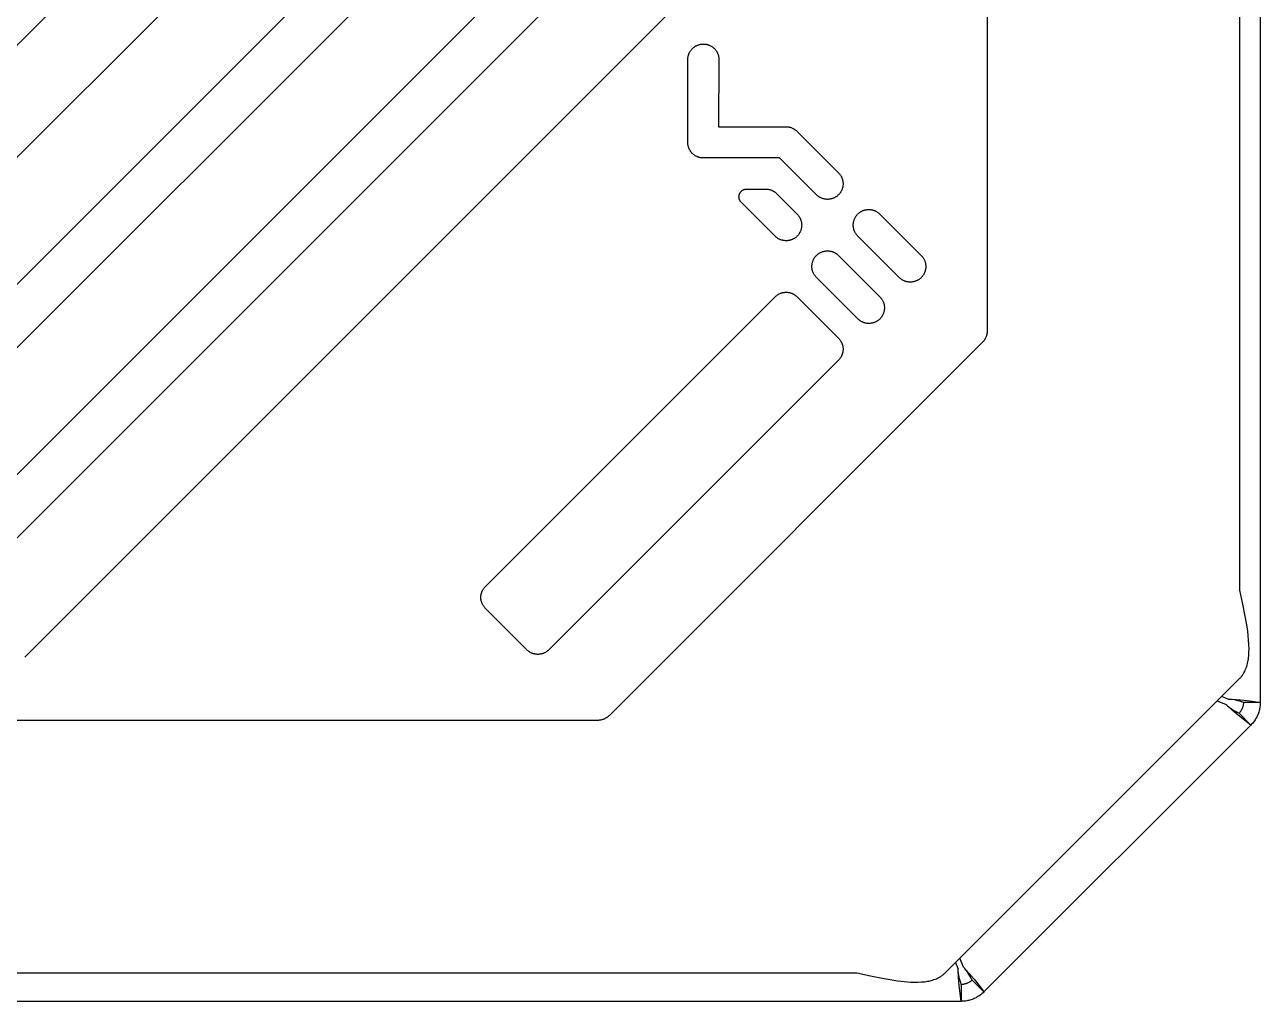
# Model space of a CAD drawing. Header units: millimetres. Extents: x -582 to 3448, y -204 to 2611.
# Drawn here: x 1281.9 to 1428.6, y 310.7 to 426.7 of the extents above; entities that cross this region are included whole.
import ezdxf

# ---------------------------------------------------------------- set-up
doc = ezdxf.new("R2010")
doc.units = ezdxf.units.MM
doc.header["$MEASUREMENT"] = 0
doc.layers.add('Utwórz2D linie widoczne', color=7, linetype='Continuous', true_color=0x000000)

msp = doc.modelspace()

# ---------------------------------------------------------------- linework, layer by layer
at = {"layer": 'Utwórz2D linie widoczne'}
for p, q in [((1428.64, 705.07), (1428.64, 346.22)), ((1426.2, 359.54), (1426.2, 692.61)), ((1204.15, 347.49), (1392.78, 536.13)), ((1396.2, 534.72), (1396.2, 390.37)), ((1224.13, 354.15), (1386.12, 516.14)), ((1388.67, 503.62), (1236.66, 351.61)), ((1246.74, 354.15), (1386.12, 493.53)), ((1388.67, 481.01), (1259.27, 351.61)), ((1269.35, 354.15), (1386.12, 470.93)), ((1388.67, 458.4), (1281.87, 351.61)), ((1361.49, 424.14), (1361.54, 424.18)), ((1361.54, 424.18), (1361.6, 424.21)), ((1361.6, 424.21), (1361.65, 424.24)), ((1361.65, 424.24), (1361.71, 424.26)), ((1361.71, 424.26), (1361.77, 424.29)), ((1361.77, 424.29), (1361.83, 424.31)), ((1361.83, 424.31), (1361.89, 424.34)), ((1361.89, 424.34), (1361.95, 424.36)), ((1361.95, 424.36), (1362.01, 424.37)), ((1362.01, 424.37), (1362.08, 424.39)), ((1362.08, 424.39), (1362.14, 424.4)), ((1362.14, 424.4), (1362.2, 424.41)), ((1362.2, 424.41), (1362.26, 424.42)), ((1362.26, 424.42), (1362.33, 424.43)), ((1362.33, 424.43), (1362.39, 424.43)), ((1362.39, 424.43), (1362.46, 424.43)), ((1362.46, 424.43), (1362.52, 424.43)), ((1362.52, 424.43), (1362.58, 424.43)), ((1362.58, 424.43), (1362.65, 424.43)), ((1362.65, 424.43), (1362.71, 424.42)), ((1362.71, 424.42), (1362.78, 424.41)), ((1362.78, 424.41), (1362.84, 424.4)), ((1362.84, 424.4), (1362.9, 424.39)), ((1362.9, 424.39), (1362.96, 424.37)), ((1362.96, 424.37), (1363.03, 424.35)), ((1363.03, 424.35), (1363.09, 424.33)), ((1363.09, 424.33), (1363.15, 424.31)), ((1363.15, 424.31), (1363.21, 424.29)), ((1363.21, 424.29), (1363.27, 424.26)), ((1363.27, 424.26), (1363.32, 424.23)), ((1363.32, 424.23), (1363.38, 424.2)), ((1363.38, 424.2), (1363.43, 424.17)), ((1363.43, 424.17), (1363.49, 424.14)), ((1360.63, 422.71), (1360.64, 422.77)), ((1360.63, 422.64), (1360.63, 422.71)), ((1360.64, 422.77), (1360.65, 422.83)), ((1360.65, 422.83), (1360.66, 422.9)), ((1360.66, 422.9), (1360.67, 422.96)), ((1360.67, 422.96), (1360.68, 423.02)), ((1360.68, 423.02), (1360.7, 423.09)), ((1360.7, 423.09), (1360.72, 423.15)), ((1360.72, 423.15), (1360.74, 423.21)), ((1360.74, 423.21), (1360.76, 423.27)), ((1360.76, 423.27), (1360.79, 423.33)), ((1360.79, 423.33), (1360.81, 423.38)), ((1360.81, 423.38), (1360.84, 423.44)), ((1360.84, 423.44), (1360.87, 423.5)), ((1360.87, 423.5), (1360.91, 423.55)), ((1360.91, 423.55), (1360.94, 423.61)), ((1360.94, 423.61), (1360.98, 423.66)), ((1360.98, 423.66), (1361.02, 423.71)), ((1361.02, 423.71), (1361.06, 423.76)), ((1361.06, 423.76), (1361.1, 423.81)), ((1361.1, 423.81), (1361.14, 423.86)), ((1361.14, 423.86), (1361.19, 423.9)), ((1361.19, 423.9), (1361.23, 423.95)), ((1361.23, 423.95), (1361.28, 423.99)), ((1361.28, 423.99), (1361.33, 424.03)), ((1361.33, 424.03), (1361.38, 424.07)), ((1361.38, 424.07), (1361.43, 424.11)), ((1361.43, 424.11), (1361.49, 424.14)), ((1363.49, 424.14), (1363.54, 424.1)), ((1363.54, 424.1), (1363.59, 424.06)), ((1363.59, 424.06), (1363.65, 424.02)), ((1363.65, 424.02), (1363.69, 423.98)), ((1363.69, 423.98), (1363.74, 423.94)), ((1363.74, 423.94), (1363.79, 423.9)), ((1363.79, 423.9), (1363.83, 423.85)), ((1363.83, 423.85), (1363.88, 423.8)), ((1363.88, 423.8), (1363.92, 423.75)), ((1363.92, 423.75), (1363.96, 423.7)), ((1363.96, 423.7), (1364, 423.65)), ((1364, 423.65), (1364.03, 423.6)), ((1364.03, 423.6), (1364.07, 423.54)), ((1364.07, 423.54), (1364.1, 423.49)), ((1364.1, 423.49), (1364.13, 423.43)), ((1364.13, 423.43), (1364.16, 423.38)), ((1364.16, 423.38), (1364.18, 423.32)), ((1364.18, 423.32), (1364.21, 423.26)), ((1364.21, 423.26), (1364.23, 423.2)), ((1364.23, 423.2), (1364.25, 423.14)), ((1364.25, 423.14), (1364.27, 423.08)), ((1364.27, 423.08), (1364.29, 423.01)), ((1364.29, 423.01), (1364.3, 422.95)), ((1364.3, 422.95), (1364.31, 422.89)), ((1364.31, 422.89), (1364.32, 422.82)), ((1364.32, 422.82), (1364.33, 422.76)), ((1364.33, 422.76), (1364.33, 422.7)), ((1364.33, 422.7), (1364.34, 422.63)), ((1360.63, 422.58), (1360.63, 422.64)), ((1360.63, 412.87), (1360.63, 422.58)), ((1364.34, 422.57), (1364.29, 414.6)), ((1364.34, 422.63), (1364.34, 422.57)), ((1364.29, 414.6), (1372.31, 414.6)), ((1372.31, 414.6), (1372.37, 414.6)), ((1372.37, 414.6), (1372.44, 414.6)), ((1372.44, 414.6), (1372.5, 414.59)), ((1372.5, 414.59), (1372.56, 414.59)), ((1372.56, 414.59), (1372.63, 414.58)), ((1372.63, 414.58), (1372.69, 414.57)), ((1372.69, 414.57), (1372.75, 414.55)), ((1372.75, 414.55), (1372.81, 414.54)), ((1372.81, 414.54), (1372.87, 414.52)), ((1372.87, 414.52), (1372.93, 414.5)), ((1372.93, 414.5), (1372.99, 414.48)), ((1372.99, 414.48), (1373.05, 414.45)), ((1373.05, 414.45), (1373.11, 414.42)), ((1373.11, 414.42), (1373.16, 414.4)), ((1373.16, 414.4), (1373.22, 414.37)), ((1373.22, 414.37), (1373.28, 414.33)), ((1373.28, 414.33), (1373.33, 414.3)), ((1373.33, 414.3), (1373.38, 414.26)), ((1373.38, 414.26), (1373.43, 414.23)), ((1373.43, 414.23), (1373.48, 414.19)), ((1373.48, 414.19), (1373.53, 414.15)), ((1373.53, 414.15), (1373.58, 414.11)), ((1373.58, 414.11), (1373.62, 414.06)), ((1373.62, 414.06), (1378.54, 409.15)), ((1360.63, 412.81), (1360.63, 412.87)), ((1360.63, 412.74), (1360.63, 412.81)), ((1360.63, 412.68), (1360.63, 412.74)), ((1360.63, 412.62), (1360.63, 412.68)), ((1360.64, 412.55), (1360.63, 412.62)), ((1360.65, 412.49), (1360.64, 412.55)), ((1360.66, 412.43), (1360.65, 412.49)), ((1360.67, 412.37), (1360.66, 412.43)), ((1360.68, 412.3), (1360.67, 412.37)), ((1360.7, 412.24), (1360.68, 412.3)), ((1360.72, 412.18), (1360.7, 412.24)), ((1360.74, 412.12), (1360.72, 412.18)), ((1360.76, 412.06), (1360.74, 412.12)), ((1360.79, 412.01), (1360.76, 412.06)), ((1360.81, 411.95), (1360.79, 412.01)), ((1360.84, 411.89), (1360.81, 411.95)), ((1360.87, 411.84), (1360.84, 411.89)), ((1360.9, 411.78), (1360.87, 411.84)), ((1360.94, 411.73), (1360.9, 411.78)), ((1360.97, 411.68), (1360.94, 411.73)), ((1361.01, 411.63), (1360.97, 411.68)), ((1361.05, 411.58), (1361.01, 411.63)), ((1361.09, 411.53), (1361.05, 411.58)), ((1361.13, 411.48), (1361.09, 411.53)), ((1361.18, 411.44), (1361.13, 411.48)), ((1361.22, 411.39), (1361.18, 411.44)), ((1361.27, 411.35), (1361.22, 411.39)), ((1361.32, 411.31), (1361.27, 411.35)), ((1361.37, 411.27), (1361.32, 411.31)), ((1361.42, 411.23), (1361.37, 411.27)), ((1361.47, 411.2), (1361.42, 411.23)), ((1361.53, 411.16), (1361.47, 411.2)), ((1361.58, 411.13), (1361.53, 411.16)), ((1361.64, 411.1), (1361.58, 411.13)), ((1361.69, 411.07), (1361.64, 411.1)), ((1361.75, 411.05), (1361.69, 411.07)), ((1361.81, 411.02), (1361.75, 411.05)), ((1361.87, 411), (1361.81, 411.02)), ((1361.93, 410.98), (1361.87, 411)), ((1361.99, 410.96), (1361.93, 410.98)), ((1362.05, 410.95), (1361.99, 410.96)), ((1362.11, 410.93), (1362.05, 410.95)), ((1362.17, 410.92), (1362.11, 410.93)), ((1371.54, 410.9), (1362.17, 410.92)), ((1375.92, 406.53), (1371.54, 410.9)), ((1378.54, 409.15), (1378.58, 409.1)), ((1378.58, 409.1), (1378.63, 409.05)), ((1378.63, 409.05), (1378.67, 409)), ((1378.67, 409), (1378.71, 408.95)), ((1378.71, 408.95), (1378.74, 408.9)), ((1378.74, 408.9), (1378.78, 408.85)), ((1378.78, 408.85), (1378.81, 408.79)), ((1378.81, 408.79), (1378.85, 408.74)), ((1378.85, 408.74), (1378.88, 408.68)), ((1378.88, 408.68), (1378.9, 408.63)), ((1378.9, 408.63), (1378.93, 408.57)), ((1378.93, 408.57), (1378.95, 408.51)), ((1378.95, 408.51), (1378.98, 408.45)), ((1378.98, 408.45), (1379, 408.39)), ((1379, 408.39), (1379.01, 408.33)), ((1379.01, 408.33), (1379.03, 408.26)), ((1379.03, 408.26), (1379.04, 408.2)), ((1379.04, 408.2), (1379.06, 408.14)), ((1379.06, 408.14), (1379.07, 408.08)), ((1379.07, 408.08), (1379.07, 408.01)), ((1379.07, 408.01), (1379.08, 407.95)), ((1366.74, 406.52), (1366.75, 406.55)), ((1366.75, 406.55), (1366.76, 406.58)), ((1366.76, 406.58), (1366.77, 406.61)), ((1366.77, 406.61), (1366.78, 406.64)), ((1366.78, 406.64), (1366.8, 406.67)), ((1366.8, 406.67), (1366.81, 406.7)), ((1366.81, 406.7), (1366.82, 406.73)), ((1366.82, 406.73), (1366.84, 406.76)), ((1366.84, 406.76), (1366.86, 406.78)), ((1366.86, 406.78), (1366.88, 406.81)), ((1366.88, 406.81), (1366.89, 406.84)), ((1366.89, 406.84), (1366.91, 406.86)), ((1366.91, 406.86), (1366.93, 406.89)), ((1366.93, 406.89), (1366.96, 406.91)), ((1366.96, 406.91), (1366.98, 406.93)), ((1366.98, 406.93), (1367, 406.96)), ((1367, 406.96), (1367.02, 406.98)), ((1367.02, 406.98), (1367.05, 407)), ((1367.05, 407), (1367.07, 407.02)), ((1367.07, 407.02), (1367.1, 407.04)), ((1367.1, 407.04), (1367.13, 407.06)), ((1367.13, 407.06), (1367.15, 407.07)), ((1367.15, 407.07), (1367.18, 407.09)), ((1367.18, 407.09), (1367.21, 407.11)), ((1367.21, 407.11), (1367.24, 407.12)), ((1367.24, 407.12), (1367.27, 407.13)), ((1367.27, 407.13), (1367.3, 407.15)), ((1367.3, 407.15), (1367.33, 407.16)), ((1367.33, 407.16), (1367.36, 407.17)), ((1367.36, 407.17), (1367.39, 407.18)), ((1367.39, 407.18), (1367.42, 407.18)), ((1367.42, 407.18), (1367.45, 407.19)), ((1367.45, 407.19), (1367.48, 407.2)), ((1367.48, 407.2), (1367.51, 407.2)), ((1367.51, 407.2), (1367.55, 407.21)), ((1367.55, 407.21), (1367.58, 407.21)), ((1367.58, 407.21), (1367.61, 407.21)), ((1367.61, 407.21), (1367.64, 407.21)), ((1367.64, 407.21), (1369.89, 407.21)), ((1369.89, 407.21), (1369.95, 407.2)), ((1369.95, 407.2), (1370.01, 407.2)), ((1370.01, 407.2), (1370.08, 407.2)), ((1370.08, 407.2), (1370.14, 407.19)), ((1370.14, 407.19), (1370.2, 407.18)), ((1370.2, 407.18), (1370.26, 407.17)), ((1370.26, 407.17), (1370.32, 407.15)), ((1370.32, 407.15), (1370.39, 407.14)), ((1370.39, 407.14), (1370.45, 407.12)), ((1370.45, 407.12), (1370.51, 407.1)), ((1370.51, 407.1), (1370.56, 407.08)), ((1370.56, 407.08), (1370.62, 407.05)), ((1370.62, 407.05), (1370.68, 407.02)), ((1370.68, 407.02), (1370.74, 407)), ((1370.74, 407), (1370.79, 406.97)), ((1370.79, 406.97), (1370.85, 406.93)), ((1370.85, 406.93), (1370.9, 406.9)), ((1370.9, 406.9), (1370.95, 406.87)), ((1370.95, 406.87), (1371, 406.83)), ((1371, 406.83), (1371.05, 406.79)), ((1371.05, 406.79), (1371.1, 406.75)), ((1371.1, 406.75), (1371.15, 406.71)), ((1371.15, 406.71), (1371.19, 406.66)), ((1371.19, 406.66), (1373.62, 404.23)), ((1378.56, 406.55), (1378.52, 406.5)), ((1378.6, 406.59), (1378.56, 406.55)), ((1378.65, 406.64), (1378.6, 406.59)), ((1378.69, 406.69), (1378.65, 406.64)), ((1378.72, 406.74), (1378.69, 406.69)), ((1378.76, 406.8), (1378.72, 406.74)), ((1378.8, 406.85), (1378.76, 406.8)), ((1378.83, 406.9), (1378.8, 406.85)), ((1378.86, 406.96), (1378.83, 406.9)), ((1378.89, 407.02), (1378.86, 406.96)), ((1378.92, 407.08), (1378.89, 407.02)), ((1378.94, 407.13), (1378.92, 407.08)), ((1378.97, 407.19), (1378.94, 407.13)), ((1378.99, 407.25), (1378.97, 407.19)), ((1379.01, 407.32), (1378.99, 407.25)), ((1379.02, 407.38), (1379.01, 407.32)), ((1379.04, 407.44), (1379.02, 407.38)), ((1379.05, 407.5), (1379.04, 407.44)), ((1379.06, 407.56), (1379.05, 407.5)), ((1379.07, 407.63), (1379.06, 407.56)), ((1379.08, 407.69), (1379.07, 407.63)), ((1379.08, 407.95), (1379.08, 407.88)), ((1379.08, 407.88), (1379.08, 407.82)), ((1379.08, 407.82), (1379.08, 407.76)), ((1379.08, 407.76), (1379.08, 407.69)), ((1366.71, 406.33), (1366.72, 406.36)), ((1366.71, 406.3), (1366.71, 406.33)), ((1366.71, 406.26), (1366.71, 406.3)), ((1366.71, 406.23), (1366.71, 406.26)), ((1366.72, 406.2), (1366.71, 406.23)), ((1366.72, 406.42), (1366.73, 406.46)), ((1366.72, 406.39), (1366.72, 406.42)), ((1366.72, 406.36), (1366.72, 406.39)), ((1366.72, 406.17), (1366.72, 406.2)), ((1366.72, 406.14), (1366.72, 406.17)), ((1366.73, 406.1), (1366.72, 406.14)), ((1366.73, 406.49), (1366.74, 406.52)), ((1366.73, 406.46), (1366.73, 406.49)), ((1366.74, 406.07), (1366.73, 406.1)), ((1366.74, 406.04), (1366.74, 406.07)), ((1366.75, 406.01), (1366.74, 406.04)), ((1366.76, 405.98), (1366.75, 406.01)), ((1366.77, 405.95), (1366.76, 405.98)), ((1366.79, 405.92), (1366.77, 405.95)), ((1366.8, 405.89), (1366.79, 405.92)), ((1366.81, 405.86), (1366.8, 405.89)), ((1366.83, 405.83), (1366.81, 405.86)), ((1366.85, 405.81), (1366.83, 405.83)), ((1366.86, 405.78), (1366.85, 405.81)), ((1366.88, 405.75), (1366.86, 405.78)), ((1366.9, 405.73), (1366.88, 405.75)), ((1366.92, 405.7), (1366.9, 405.73)), ((1366.94, 405.68), (1366.92, 405.7)), ((1366.96, 405.65), (1366.94, 405.68)), ((1366.98, 405.63), (1366.96, 405.65)), ((1371, 401.61), (1366.98, 405.63)), ((1375.96, 406.48), (1375.92, 406.53)), ((1376.01, 406.44), (1375.96, 406.48)), ((1376.06, 406.4), (1376.01, 406.44)), ((1376.11, 406.36), (1376.06, 406.4)), ((1376.16, 406.32), (1376.11, 406.36)), ((1376.21, 406.28), (1376.16, 406.32)), ((1376.27, 406.25), (1376.21, 406.28)), ((1376.32, 406.22), (1376.27, 406.25)), ((1376.38, 406.19), (1376.32, 406.22)), ((1376.44, 406.16), (1376.38, 406.19)), ((1376.5, 406.13), (1376.44, 406.16)), ((1376.56, 406.11), (1376.5, 406.13)), ((1376.62, 406.09), (1376.56, 406.11)), ((1376.68, 406.07), (1376.62, 406.09)), ((1376.74, 406.05), (1376.68, 406.07)), ((1376.8, 406.03), (1376.74, 406.05)), ((1376.86, 406.02), (1376.8, 406.03)), ((1376.92, 406.01), (1376.86, 406.02)), ((1376.99, 406), (1376.92, 406.01)), ((1377.05, 405.99), (1376.99, 406)), ((1377.12, 405.99), (1377.05, 405.99)), ((1377.18, 405.98), (1377.12, 405.99)), ((1377.24, 405.98), (1377.18, 405.98)), ((1377.31, 405.98), (1377.24, 405.98)), ((1377.37, 405.99), (1377.31, 405.98)), ((1377.43, 405.99), (1377.37, 405.99)), ((1377.5, 406), (1377.43, 405.99)), ((1377.56, 406.01), (1377.5, 406)), ((1377.62, 406.03), (1377.56, 406.01)), ((1377.69, 406.04), (1377.62, 406.03)), ((1377.75, 406.06), (1377.69, 406.04)), ((1377.81, 406.08), (1377.75, 406.06)), ((1377.87, 406.1), (1377.81, 406.08)), ((1377.93, 406.12), (1377.87, 406.1)), ((1377.99, 406.15), (1377.93, 406.12)), ((1378.05, 406.17), (1377.99, 406.15)), ((1378.1, 406.2), (1378.05, 406.17)), ((1378.16, 406.23), (1378.1, 406.2)), ((1378.21, 406.27), (1378.16, 406.23)), ((1378.27, 406.3), (1378.21, 406.27)), ((1378.32, 406.34), (1378.27, 406.3)), ((1378.37, 406.38), (1378.32, 406.34)), ((1378.42, 406.42), (1378.37, 406.38)), ((1378.47, 406.46), (1378.42, 406.42)), ((1378.52, 406.5), (1378.47, 406.46)), ((1373.62, 404.23), (1373.67, 404.19)), ((1373.67, 404.19), (1373.71, 404.14)), ((1373.71, 404.14), (1373.75, 404.09)), ((1373.75, 404.09), (1373.79, 404.04)), ((1373.79, 404.04), (1373.83, 403.99)), ((1373.83, 403.99), (1373.86, 403.93)), ((1373.86, 403.93), (1373.9, 403.88)), ((1373.9, 403.88), (1373.93, 403.82)), ((1373.93, 403.82), (1373.96, 403.77)), ((1373.96, 403.77), (1373.99, 403.71)), ((1373.99, 403.71), (1374.02, 403.65)), ((1374.02, 403.65), (1374.04, 403.59)), ((1380.4, 403.56), (1380.43, 403.62)), ((1380.43, 403.62), (1380.45, 403.68)), ((1380.45, 403.68), (1380.48, 403.74)), ((1380.48, 403.74), (1380.51, 403.8)), ((1380.51, 403.8), (1380.54, 403.85)), ((1380.54, 403.85), (1380.57, 403.91)), ((1380.57, 403.91), (1380.61, 403.96)), ((1380.61, 403.96), (1380.64, 404.01)), ((1380.64, 404.01), (1380.68, 404.06)), ((1380.68, 404.06), (1380.72, 404.11)), ((1380.72, 404.11), (1380.77, 404.16)), ((1380.77, 404.16), (1380.81, 404.21)), ((1380.81, 404.21), (1380.85, 404.25)), ((1380.85, 404.25), (1380.9, 404.3)), ((1380.9, 404.3), (1380.95, 404.34)), ((1380.95, 404.34), (1381, 404.38)), ((1381, 404.38), (1381.05, 404.42)), ((1381.05, 404.42), (1381.1, 404.46)), ((1381.1, 404.46), (1381.16, 404.49)), ((1381.16, 404.49), (1381.21, 404.52)), ((1381.21, 404.52), (1381.27, 404.55)), ((1381.27, 404.55), (1381.32, 404.58)), ((1381.32, 404.58), (1381.38, 404.61)), ((1381.38, 404.61), (1381.44, 404.64)), ((1381.44, 404.64), (1381.5, 404.66)), ((1381.5, 404.66), (1381.56, 404.68)), ((1381.56, 404.68), (1381.62, 404.7)), ((1381.62, 404.7), (1381.68, 404.72)), ((1381.68, 404.72), (1381.75, 404.73)), ((1381.75, 404.73), (1381.81, 404.74)), ((1381.81, 404.74), (1381.87, 404.75)), ((1381.87, 404.75), (1381.93, 404.76)), ((1381.93, 404.76), (1382, 404.77)), ((1382, 404.77), (1382.06, 404.77)), ((1382.06, 404.77), (1382.13, 404.77)), ((1382.13, 404.77), (1382.19, 404.77)), ((1382.19, 404.77), (1382.25, 404.77)), ((1382.25, 404.77), (1382.32, 404.77)), ((1382.32, 404.77), (1382.38, 404.76)), ((1382.38, 404.76), (1382.44, 404.75)), ((1382.44, 404.75), (1382.51, 404.74)), ((1382.51, 404.74), (1382.57, 404.72)), ((1382.57, 404.72), (1382.63, 404.71)), ((1382.63, 404.71), (1382.69, 404.69)), ((1382.69, 404.69), (1382.75, 404.67)), ((1382.75, 404.67), (1382.81, 404.65)), ((1382.81, 404.65), (1382.87, 404.62)), ((1382.87, 404.62), (1382.93, 404.6)), ((1382.93, 404.6), (1382.99, 404.57)), ((1382.99, 404.57), (1383.05, 404.54)), ((1383.05, 404.54), (1383.1, 404.51)), ((1383.1, 404.51), (1383.15, 404.47)), ((1383.15, 404.47), (1383.21, 404.44)), ((1383.21, 404.44), (1383.26, 404.4)), ((1383.26, 404.4), (1383.31, 404.36)), ((1383.31, 404.36), (1383.36, 404.32)), ((1383.36, 404.32), (1383.41, 404.28)), ((1383.41, 404.28), (1383.45, 404.23)), ((1383.45, 404.23), (1388.37, 399.32)), ((1374, 402.16), (1373.98, 402.1)), ((1374.03, 402.22), (1374, 402.16)), ((1374.05, 402.28), (1374.03, 402.22)), ((1374.04, 403.59), (1374.06, 403.53)), ((1374.07, 402.34), (1374.05, 402.28)), ((1374.06, 403.53), (1374.08, 403.47)), ((1374.09, 402.4), (1374.07, 402.34)), ((1374.08, 403.47), (1374.1, 403.41)), ((1374.11, 402.46), (1374.09, 402.4)), ((1374.1, 403.41), (1374.12, 403.35)), ((1374.12, 402.52), (1374.11, 402.46)), ((1374.12, 403.35), (1374.13, 403.29)), ((1374.14, 402.59), (1374.12, 402.52)), ((1374.13, 403.29), (1374.14, 403.22)), ((1374.14, 403.22), (1374.15, 403.16)), ((1374.15, 402.65), (1374.14, 402.59)), ((1374.15, 403.16), (1374.16, 403.1)), ((1374.16, 402.78), (1374.15, 402.71)), ((1374.15, 402.71), (1374.15, 402.65)), ((1374.16, 403.1), (1374.16, 403.03)), ((1374.16, 403.03), (1374.17, 402.97)), ((1374.17, 402.91), (1374.16, 402.84)), ((1374.16, 402.84), (1374.16, 402.78)), ((1374.17, 402.97), (1374.17, 402.91)), ((1380.29, 403.07), (1380.3, 403.13)), ((1380.29, 403), (1380.29, 403.07)), ((1380.29, 402.94), (1380.29, 403)), ((1380.29, 402.87), (1380.29, 402.94)), ((1380.29, 402.81), (1380.29, 402.87)), ((1380.3, 402.75), (1380.29, 402.81)), ((1380.3, 403.13), (1380.31, 403.19)), ((1380.3, 402.68), (1380.3, 402.75)), ((1380.31, 402.62), (1380.3, 402.68)), ((1380.31, 403.19), (1380.32, 403.26)), ((1380.32, 402.56), (1380.31, 402.62)), ((1380.32, 403.26), (1380.33, 403.32)), ((1380.34, 402.49), (1380.32, 402.56)), ((1380.33, 403.32), (1380.35, 403.38)), ((1380.35, 402.43), (1380.34, 402.49)), ((1380.35, 403.38), (1380.36, 403.44)), ((1380.37, 402.37), (1380.35, 402.43)), ((1380.36, 403.44), (1380.38, 403.5)), ((1380.39, 402.31), (1380.37, 402.37)), ((1380.38, 403.5), (1380.4, 403.56)), ((1380.41, 402.25), (1380.39, 402.31)), ((1380.44, 402.19), (1380.41, 402.25)), ((1380.47, 402.13), (1380.44, 402.19)), ((1371.05, 401.57), (1371, 401.61)), ((1371.1, 401.52), (1371.05, 401.57)), ((1371.14, 401.48), (1371.1, 401.52)), ((1371.2, 401.44), (1371.14, 401.48)), ((1371.25, 401.41), (1371.2, 401.44)), ((1371.3, 401.37), (1371.25, 401.41)), ((1371.35, 401.34), (1371.3, 401.37)), ((1371.41, 401.3), (1371.35, 401.34)), ((1371.47, 401.27), (1371.41, 401.3)), ((1371.52, 401.24), (1371.47, 401.27)), ((1371.58, 401.22), (1371.52, 401.24)), ((1371.64, 401.19), (1371.58, 401.22)), ((1371.7, 401.17), (1371.64, 401.19)), ((1371.76, 401.15), (1371.7, 401.17)), ((1371.82, 401.13), (1371.76, 401.15)), ((1371.88, 401.12), (1371.82, 401.13)), ((1371.95, 401.1), (1371.88, 401.12)), ((1372.01, 401.09), (1371.95, 401.1)), ((1372.07, 401.08), (1372.01, 401.09)), ((1372.14, 401.08), (1372.07, 401.08)), ((1372.2, 401.07), (1372.14, 401.08)), ((1372.26, 401.07), (1372.2, 401.07)), ((1372.33, 401.07), (1372.26, 401.07)), ((1372.39, 401.07), (1372.33, 401.07)), ((1372.46, 401.07), (1372.39, 401.07)), ((1372.52, 401.08), (1372.46, 401.07)), ((1372.58, 401.09), (1372.52, 401.08)), ((1372.65, 401.1), (1372.58, 401.09)), ((1372.71, 401.11), (1372.65, 401.1)), ((1372.77, 401.13), (1372.71, 401.11)), ((1372.83, 401.14), (1372.77, 401.13)), ((1372.89, 401.16), (1372.83, 401.14)), ((1372.95, 401.18), (1372.89, 401.16)), ((1373.01, 401.21), (1372.95, 401.18)), ((1373.07, 401.23), (1373.01, 401.21)), ((1373.13, 401.26), (1373.07, 401.23)), ((1373.19, 401.29), (1373.13, 401.26)), ((1373.24, 401.32), (1373.19, 401.29)), ((1373.3, 401.35), (1373.24, 401.32)), ((1373.35, 401.39), (1373.3, 401.35)), ((1373.4, 401.42), (1373.35, 401.39)), ((1373.46, 401.46), (1373.4, 401.42)), ((1373.51, 401.5), (1373.46, 401.46)), ((1373.55, 401.54), (1373.51, 401.5)), ((1373.6, 401.59), (1373.55, 401.54)), ((1373.65, 401.63), (1373.6, 401.59)), ((1373.69, 401.68), (1373.65, 401.63)), ((1373.73, 401.73), (1373.69, 401.68)), ((1373.77, 401.78), (1373.73, 401.73)), ((1373.81, 401.83), (1373.77, 401.78)), ((1373.85, 401.88), (1373.81, 401.83)), ((1373.88, 401.94), (1373.85, 401.88)), ((1373.92, 401.99), (1373.88, 401.94)), ((1373.95, 402.05), (1373.92, 401.99)), ((1373.98, 402.1), (1373.95, 402.05)), ((1380.49, 402.07), (1380.47, 402.13)), ((1380.52, 402.02), (1380.49, 402.07)), ((1380.56, 401.96), (1380.52, 402.02)), ((1380.59, 401.91), (1380.56, 401.96)), ((1380.63, 401.86), (1380.59, 401.91)), ((1380.66, 401.8), (1380.63, 401.86)), ((1380.7, 401.75), (1380.66, 401.8)), ((1380.74, 401.7), (1380.7, 401.75)), ((1380.79, 401.66), (1380.74, 401.7)), ((1380.83, 401.61), (1380.79, 401.66)), ((1385.75, 396.7), (1380.83, 401.61)), ((1375.77, 399.15), (1375.81, 399.2)), ((1375.81, 399.2), (1375.85, 399.25)), ((1375.85, 399.25), (1375.89, 399.29)), ((1375.89, 399.29), (1375.94, 399.34)), ((1375.94, 399.34), (1375.99, 399.38)), ((1375.99, 399.38), (1376.03, 399.43)), ((1376.03, 399.43), (1376.08, 399.47)), ((1376.08, 399.47), (1376.14, 399.5)), ((1376.14, 399.5), (1376.19, 399.54)), ((1376.19, 399.54), (1376.24, 399.58)), ((1376.24, 399.58), (1376.3, 399.61)), ((1376.3, 399.61), (1376.35, 399.64)), ((1376.35, 399.64), (1376.41, 399.67)), ((1376.41, 399.67), (1376.47, 399.7)), ((1376.47, 399.7), (1376.53, 399.72)), ((1376.53, 399.72), (1376.59, 399.75)), ((1376.59, 399.75), (1376.65, 399.77)), ((1376.65, 399.77), (1376.71, 399.79)), ((1376.71, 399.79), (1376.77, 399.8)), ((1376.77, 399.8), (1376.83, 399.82)), ((1376.83, 399.82), (1376.89, 399.83)), ((1376.89, 399.83), (1376.96, 399.84)), ((1376.96, 399.84), (1377.02, 399.85)), ((1377.02, 399.85), (1377.08, 399.85)), ((1377.08, 399.85), (1377.15, 399.86)), ((1377.15, 399.86), (1377.21, 399.86)), ((1377.21, 399.86), (1377.28, 399.86)), ((1377.28, 399.86), (1377.34, 399.86)), ((1377.34, 399.86), (1377.4, 399.85)), ((1377.4, 399.85), (1377.47, 399.84)), ((1377.47, 399.84), (1377.53, 399.84)), ((1377.53, 399.84), (1377.59, 399.82)), ((1377.59, 399.82), (1377.66, 399.81)), ((1377.66, 399.81), (1377.72, 399.79)), ((1377.72, 399.79), (1377.78, 399.78)), ((1377.78, 399.78), (1377.84, 399.76)), ((1377.84, 399.76), (1377.9, 399.73)), ((1377.9, 399.73), (1377.96, 399.71)), ((1377.96, 399.71), (1378.02, 399.68)), ((1378.02, 399.68), (1378.07, 399.66)), ((1378.07, 399.66), (1378.13, 399.62)), ((1378.13, 399.62), (1378.19, 399.59)), ((1378.19, 399.59), (1378.24, 399.56)), ((1378.24, 399.56), (1378.29, 399.52)), ((1378.29, 399.52), (1378.35, 399.49)), ((1378.35, 399.49), (1378.4, 399.45)), ((1378.4, 399.45), (1378.44, 399.4)), ((1378.44, 399.4), (1378.49, 399.36)), ((1378.49, 399.36), (1378.54, 399.32)), ((1378.54, 399.32), (1383.45, 394.4)), ((1388.37, 399.32), (1388.41, 399.27)), ((1388.41, 399.27), (1388.45, 399.22)), ((1388.45, 399.22), (1388.5, 399.17)), ((1375.37, 398.02), (1375.38, 398.09)), ((1375.37, 397.96), (1375.37, 398.02)), ((1375.38, 397.89), (1375.37, 397.96)), ((1375.38, 398.15), (1375.39, 398.21)), ((1375.38, 398.09), (1375.38, 398.15)), ((1375.38, 397.83), (1375.38, 397.89)), ((1375.39, 397.77), (1375.38, 397.83)), ((1375.39, 398.28), (1375.4, 398.34)), ((1375.39, 398.21), (1375.39, 398.28)), ((1375.4, 397.7), (1375.39, 397.77)), ((1375.4, 398.34), (1375.42, 398.4)), ((1375.42, 398.4), (1375.43, 398.47)), ((1375.43, 398.47), (1375.45, 398.53)), ((1375.45, 398.53), (1375.47, 398.59)), ((1375.47, 398.59), (1375.49, 398.65)), ((1375.49, 398.65), (1375.51, 398.71)), ((1375.51, 398.71), (1375.54, 398.77)), ((1375.54, 398.77), (1375.56, 398.83)), ((1375.56, 398.83), (1375.59, 398.88)), ((1375.59, 398.88), (1375.62, 398.94)), ((1375.62, 398.94), (1375.66, 398.99)), ((1375.66, 398.99), (1375.69, 399.05)), ((1375.69, 399.05), (1375.73, 399.1)), ((1375.73, 399.1), (1375.77, 399.15)), ((1388.5, 399.17), (1388.54, 399.12)), ((1388.54, 399.12), (1388.57, 399.07)), ((1388.57, 399.07), (1388.61, 399.02)), ((1388.61, 399.02), (1388.64, 398.97)), ((1388.64, 398.97), (1388.67, 398.91)), ((1388.67, 398.91), (1388.71, 398.85)), ((1388.71, 398.85), (1388.73, 398.8)), ((1388.73, 398.8), (1388.76, 398.74)), ((1388.76, 398.74), (1388.78, 398.68)), ((1388.78, 398.68), (1388.81, 398.62)), ((1388.81, 398.62), (1388.83, 398.56)), ((1388.83, 398.56), (1388.84, 398.5)), ((1388.84, 398.5), (1388.86, 398.43)), ((1388.86, 398.43), (1388.87, 398.37)), ((1388.87, 398.37), (1388.89, 398.31)), ((1388.89, 397.74), (1388.88, 397.67)), ((1388.89, 398.31), (1388.89, 398.25)), ((1388.89, 398.25), (1388.9, 398.18)), ((1388.9, 397.8), (1388.89, 397.74)), ((1388.9, 398.18), (1388.91, 398.12)), ((1388.91, 397.93), (1388.9, 397.86)), ((1388.9, 397.86), (1388.9, 397.8)), ((1388.91, 398.12), (1388.91, 398.05)), ((1388.91, 398.05), (1388.91, 397.99)), ((1388.91, 397.99), (1388.91, 397.93)), ((1375.41, 397.64), (1375.4, 397.7)), ((1375.42, 397.58), (1375.41, 397.64)), ((1375.44, 397.52), (1375.42, 397.58)), ((1375.46, 397.46), (1375.44, 397.52)), ((1375.48, 397.39), (1375.46, 397.46)), ((1375.5, 397.33), (1375.48, 397.39)), ((1375.52, 397.28), (1375.5, 397.33)), ((1375.55, 397.22), (1375.52, 397.28)), ((1375.58, 397.16), (1375.55, 397.22)), ((1375.61, 397.1), (1375.58, 397.16)), ((1375.64, 397.05), (1375.61, 397.1)), ((1375.68, 396.99), (1375.64, 397.05)), ((1375.71, 396.94), (1375.68, 396.99)), ((1375.75, 396.89), (1375.71, 396.94)), ((1375.79, 396.84), (1375.75, 396.89)), ((1375.83, 396.79), (1375.79, 396.84)), ((1375.87, 396.74), (1375.83, 396.79)), ((1375.92, 396.7), (1375.87, 396.74)), ((1380.83, 391.78), (1375.92, 396.7)), ((1385.79, 396.65), (1385.75, 396.7)), ((1385.84, 396.61), (1385.79, 396.65)), ((1385.89, 396.57), (1385.84, 396.61)), ((1385.94, 396.53), (1385.89, 396.57)), ((1385.99, 396.49), (1385.94, 396.53)), ((1386.04, 396.45), (1385.99, 396.49)), ((1386.1, 396.42), (1386.04, 396.45)), ((1386.15, 396.39), (1386.1, 396.42)), ((1386.21, 396.36), (1386.15, 396.39)), ((1386.27, 396.33), (1386.21, 396.36)), ((1386.33, 396.3), (1386.27, 396.33)), ((1386.38, 396.28), (1386.33, 396.3)), ((1386.44, 396.26), (1386.38, 396.28)), ((1387.7, 396.27), (1387.64, 396.25)), ((1387.76, 396.29), (1387.7, 396.27)), ((1387.82, 396.32), (1387.76, 396.29)), ((1387.88, 396.34), (1387.82, 396.32)), ((1387.93, 396.37), (1387.88, 396.34)), ((1387.99, 396.4), (1387.93, 396.37)), ((1388.04, 396.44), (1387.99, 396.4)), ((1388.1, 396.47), (1388.04, 396.44)), ((1388.15, 396.51), (1388.1, 396.47)), ((1388.2, 396.55), (1388.15, 396.51)), ((1388.25, 396.59), (1388.2, 396.55)), ((1388.3, 396.63), (1388.25, 396.59)), ((1388.34, 396.67), (1388.3, 396.63)), ((1388.39, 396.72), (1388.34, 396.67)), ((1388.43, 396.77), (1388.39, 396.72)), ((1388.48, 396.81), (1388.43, 396.77)), ((1388.52, 396.86), (1388.48, 396.81)), ((1388.55, 396.91), (1388.52, 396.86)), ((1388.59, 396.97), (1388.55, 396.91)), ((1388.63, 397.02), (1388.59, 396.97)), ((1388.66, 397.08), (1388.63, 397.02)), ((1388.69, 397.13), (1388.66, 397.08)), ((1388.72, 397.19), (1388.69, 397.13)), ((1388.75, 397.25), (1388.72, 397.19)), ((1388.77, 397.3), (1388.75, 397.25)), ((1388.8, 397.36), (1388.77, 397.3)), ((1388.82, 397.42), (1388.8, 397.36)), ((1388.84, 397.49), (1388.82, 397.42)), ((1388.85, 397.55), (1388.84, 397.49)), ((1388.87, 397.61), (1388.85, 397.55)), ((1388.88, 397.67), (1388.87, 397.61)), ((1371.53, 394.77), (1371.59, 394.8)), ((1371.59, 394.8), (1371.65, 394.82)), ((1371.65, 394.82), (1371.71, 394.84)), ((1371.71, 394.84), (1371.77, 394.86)), ((1371.77, 394.86), (1371.83, 394.88)), ((1371.83, 394.88), (1371.9, 394.9)), ((1371.9, 394.9), (1371.96, 394.91)), ((1371.96, 394.91), (1372.02, 394.92)), ((1372.02, 394.92), (1372.09, 394.93)), ((1372.09, 394.93), (1372.15, 394.94)), ((1372.15, 394.94), (1372.22, 394.94)), ((1372.22, 394.94), (1372.28, 394.95)), ((1372.28, 394.95), (1372.35, 394.95)), ((1372.35, 394.95), (1372.41, 394.94)), ((1372.41, 394.94), (1372.47, 394.94)), ((1372.47, 394.94), (1372.54, 394.93)), ((1372.54, 394.93), (1372.6, 394.92)), ((1372.6, 394.92), (1372.67, 394.91)), ((1372.67, 394.91), (1372.73, 394.9)), ((1372.73, 394.9), (1372.79, 394.88)), ((1372.79, 394.88), (1372.85, 394.86)), ((1372.85, 394.86), (1372.92, 394.84)), ((1372.92, 394.84), (1372.98, 394.82)), ((1372.98, 394.82), (1373.04, 394.8)), ((1373.04, 394.8), (1373.1, 394.77)), ((1386.51, 396.24), (1386.44, 396.26)), ((1386.57, 396.22), (1386.51, 396.24)), ((1386.63, 396.2), (1386.57, 396.22)), ((1386.69, 396.19), (1386.63, 396.2)), ((1386.75, 396.18), (1386.69, 396.19)), ((1386.82, 396.17), (1386.75, 396.18)), ((1386.88, 396.16), (1386.82, 396.17)), ((1386.94, 396.16), (1386.88, 396.16)), ((1387.01, 396.15), (1386.94, 396.16)), ((1387.07, 396.15), (1387.01, 396.15)), ((1387.14, 396.15), (1387.07, 396.15)), ((1387.2, 396.16), (1387.14, 396.15)), ((1387.26, 396.16), (1387.2, 396.16)), ((1387.33, 396.17), (1387.26, 396.16)), ((1387.39, 396.18), (1387.33, 396.17)), ((1387.45, 396.2), (1387.39, 396.18)), ((1387.52, 396.21), (1387.45, 396.2)), ((1387.58, 396.23), (1387.52, 396.21)), ((1387.64, 396.25), (1387.58, 396.23)), ((1336.6, 360), (1371, 394.4)), ((1371, 394.4), (1371.05, 394.45)), ((1371.05, 394.45), (1371.1, 394.49)), ((1371.1, 394.49), (1371.15, 394.53)), ((1371.15, 394.53), (1371.2, 394.57)), ((1371.2, 394.57), (1371.25, 394.61)), ((1371.25, 394.61), (1371.3, 394.65)), ((1371.3, 394.65), (1371.36, 394.68)), ((1371.36, 394.68), (1371.41, 394.71)), ((1371.41, 394.71), (1371.47, 394.74)), ((1371.47, 394.74), (1371.53, 394.77)), ((1373.1, 394.77), (1373.15, 394.74)), ((1373.15, 394.74), (1373.21, 394.71)), ((1373.21, 394.71), (1373.27, 394.68)), ((1373.27, 394.68), (1373.32, 394.65)), ((1373.32, 394.65), (1373.38, 394.61)), ((1373.38, 394.61), (1373.43, 394.57)), ((1373.43, 394.57), (1373.48, 394.53)), ((1373.48, 394.53), (1373.53, 394.49)), ((1373.53, 394.49), (1373.58, 394.45)), ((1373.58, 394.45), (1373.62, 394.4)), ((1373.62, 394.4), (1378.54, 389.49)), ((1383.45, 394.4), (1383.5, 394.36)), ((1383.5, 394.36), (1383.54, 394.31)), ((1383.54, 394.31), (1383.58, 394.26)), ((1383.58, 394.26), (1383.62, 394.21)), ((1383.62, 394.21), (1383.66, 394.16)), ((1383.66, 394.16), (1383.69, 394.11)), ((1383.69, 394.11), (1383.73, 394.05)), ((1383.73, 394.05), (1383.76, 394)), ((1383.76, 394), (1383.79, 393.94)), ((1383.79, 393.94), (1383.82, 393.88)), ((1383.82, 393.88), (1383.84, 393.82)), ((1383.84, 393.82), (1383.87, 393.76)), ((1383.87, 393.76), (1383.89, 393.7)), ((1383.89, 393.7), (1383.91, 393.64)), ((1383.91, 393.64), (1383.93, 393.58)), ((1383.93, 393.58), (1383.95, 393.52)), ((1383.95, 393.52), (1383.96, 393.46)), ((1383.96, 393.46), (1383.97, 393.39)), ((1383.97, 393.39), (1383.98, 393.33)), ((1383.98, 393.33), (1383.99, 393.27)), ((1383.56, 391.9), (1383.52, 391.85)), ((1383.6, 391.95), (1383.56, 391.9)), ((1383.64, 392), (1383.6, 391.95)), ((1383.68, 392.05), (1383.64, 392)), ((1383.71, 392.11), (1383.68, 392.05)), ((1383.74, 392.16), (1383.71, 392.11)), ((1383.78, 392.22), (1383.74, 392.16)), ((1383.8, 392.27), (1383.78, 392.22)), ((1383.83, 392.33), (1383.8, 392.27)), ((1383.86, 392.39), (1383.83, 392.33)), ((1383.88, 392.45), (1383.86, 392.39)), ((1383.9, 392.51), (1383.88, 392.45)), ((1383.92, 392.57), (1383.9, 392.51)), ((1383.94, 392.63), (1383.92, 392.57)), ((1383.95, 392.7), (1383.94, 392.63)), ((1383.97, 392.76), (1383.95, 392.7)), ((1383.98, 392.82), (1383.97, 392.76)), ((1383.99, 392.95), (1383.98, 392.88)), ((1383.98, 392.88), (1383.98, 392.82)), ((1383.99, 393.27), (1383.99, 393.2)), ((1383.99, 393.2), (1383.99, 393.14)), ((1383.99, 393.14), (1384, 393.08)), ((1384, 393.08), (1383.99, 393.01)), ((1383.99, 393.01), (1383.99, 392.95)), ((1380.88, 391.74), (1380.83, 391.78)), ((1380.92, 391.69), (1380.88, 391.74)), ((1380.97, 391.65), (1380.92, 391.69)), ((1381.02, 391.61), (1380.97, 391.65)), ((1381.08, 391.58), (1381.02, 391.61)), ((1381.13, 391.54), (1381.08, 391.58)), ((1381.18, 391.51), (1381.13, 391.54)), ((1381.24, 391.47), (1381.18, 391.51)), ((1381.29, 391.44), (1381.24, 391.47)), ((1381.35, 391.42), (1381.29, 391.44)), ((1381.41, 391.39), (1381.35, 391.42)), ((1381.47, 391.36), (1381.41, 391.39)), ((1381.53, 391.34), (1381.47, 391.36)), ((1381.59, 391.32), (1381.53, 391.34)), ((1381.65, 391.3), (1381.59, 391.32)), ((1381.71, 391.29), (1381.65, 391.3)), ((1381.78, 391.27), (1381.71, 391.29)), ((1381.84, 391.26), (1381.78, 391.27)), ((1381.9, 391.25), (1381.84, 391.26)), ((1381.97, 391.25), (1381.9, 391.25)), ((1382.03, 391.24), (1381.97, 391.25)), ((1382.09, 391.24), (1382.03, 391.24)), ((1382.16, 391.24), (1382.09, 391.24)), ((1382.22, 391.24), (1382.16, 391.24)), ((1382.29, 391.24), (1382.22, 391.24)), ((1382.35, 391.25), (1382.29, 391.24)), ((1382.41, 391.26), (1382.35, 391.25)), ((1382.48, 391.27), (1382.41, 391.26)), ((1382.54, 391.28), (1382.48, 391.27)), ((1382.6, 391.3), (1382.54, 391.28)), ((1382.66, 391.31), (1382.6, 391.3)), ((1382.72, 391.33), (1382.66, 391.31)), ((1382.78, 391.35), (1382.72, 391.33)), ((1382.84, 391.38), (1382.78, 391.35)), ((1382.9, 391.4), (1382.84, 391.38)), ((1382.96, 391.43), (1382.9, 391.4)), ((1383.02, 391.46), (1382.96, 391.43)), ((1383.07, 391.49), (1383.02, 391.46)), ((1383.13, 391.52), (1383.07, 391.49)), ((1383.18, 391.56), (1383.13, 391.52)), ((1383.23, 391.59), (1383.18, 391.56)), ((1383.29, 391.63), (1383.23, 391.59)), ((1383.33, 391.67), (1383.29, 391.63)), ((1383.38, 391.72), (1383.33, 391.67)), ((1383.43, 391.76), (1383.38, 391.72)), ((1383.47, 391.8), (1383.43, 391.76)), ((1383.52, 391.85), (1383.47, 391.8)), ((1395.61, 388.96), (1351.32, 344.66)), ((1378.54, 389.49), (1378.58, 389.44)), ((1378.58, 389.44), (1378.62, 389.4)), ((1378.62, 389.4), (1378.67, 389.35)), ((1378.67, 389.35), (1378.7, 389.3)), ((1378.7, 389.3), (1378.74, 389.25)), ((1378.74, 389.25), (1378.78, 389.19)), ((1378.78, 389.19), (1378.81, 389.14)), ((1378.81, 389.14), (1378.84, 389.09)), ((1378.84, 389.09), (1378.87, 389.03)), ((1378.87, 389.03), (1378.9, 388.97)), ((1378.9, 388.97), (1378.93, 388.92)), ((1395.66, 389.01), (1395.61, 388.96)), ((1395.7, 389.06), (1395.66, 389.01)), ((1395.75, 389.11), (1395.7, 389.06)), ((1395.79, 389.16), (1395.75, 389.11)), ((1395.83, 389.22), (1395.79, 389.16)), ((1395.87, 389.28), (1395.83, 389.22)), ((1395.91, 389.33), (1395.87, 389.28)), ((1395.94, 389.39), (1395.91, 389.33)), ((1395.97, 389.45), (1395.94, 389.39)), ((1396, 389.51), (1395.97, 389.45)), ((1396.03, 389.58), (1396, 389.51)), ((1396.06, 389.64), (1396.03, 389.58)), ((1396.08, 389.7), (1396.06, 389.64)), ((1396.1, 389.77), (1396.08, 389.7)), ((1396.12, 389.83), (1396.1, 389.77)), ((1396.14, 389.9), (1396.12, 389.83)), ((1396.15, 389.97), (1396.14, 389.9)), ((1396.17, 390.03), (1396.15, 389.97)), ((1396.18, 390.1), (1396.17, 390.03)), ((1396.19, 390.17), (1396.18, 390.1)), ((1396.2, 390.3), (1396.19, 390.24)), ((1396.19, 390.24), (1396.19, 390.17)), ((1396.2, 390.37), (1396.2, 390.3)), ((1378.93, 388.92), (1378.95, 388.86)), ((1378.95, 387.5), (1378.93, 387.44)), ((1378.95, 388.86), (1378.97, 388.8)), ((1378.97, 387.56), (1378.95, 387.5)), ((1378.97, 388.8), (1378.99, 388.74)), ((1378.99, 387.62), (1378.97, 387.56)), ((1378.99, 388.74), (1379.01, 388.68)), ((1379.01, 387.68), (1378.99, 387.62)), ((1379.01, 388.68), (1379.03, 388.62)), ((1379.03, 387.74), (1379.01, 387.68)), ((1379.03, 388.62), (1379.04, 388.55)), ((1379.04, 387.8), (1379.03, 387.74)), ((1379.04, 388.55), (1379.05, 388.49)), ((1379.05, 387.86), (1379.04, 387.8)), ((1379.05, 388.49), (1379.06, 388.43)), ((1379.06, 387.93), (1379.05, 387.86)), ((1379.06, 388.43), (1379.07, 388.37)), ((1379.07, 387.99), (1379.06, 387.93)), ((1379.07, 388.37), (1379.08, 388.3)), ((1379.08, 388.05), (1379.07, 387.99)), ((1379.08, 388.3), (1379.08, 388.24)), ((1379.08, 388.24), (1379.08, 388.18)), ((1379.08, 388.18), (1379.08, 388.11)), ((1379.08, 388.11), (1379.08, 388.05)), ((1378.54, 386.87), (1344.14, 352.46)), ((1378.58, 386.91), (1378.54, 386.87)), ((1378.62, 386.96), (1378.58, 386.91)), ((1378.67, 387.01), (1378.62, 386.96)), ((1378.7, 387.06), (1378.67, 387.01)), ((1378.74, 387.11), (1378.7, 387.06)), ((1378.78, 387.16), (1378.74, 387.11)), ((1378.81, 387.21), (1378.78, 387.16)), ((1378.84, 387.27), (1378.81, 387.21)), ((1378.87, 387.32), (1378.84, 387.27)), ((1378.9, 387.38), (1378.87, 387.32)), ((1378.93, 387.44), (1378.9, 387.38)), ((1336.26, 359.53), (1336.29, 359.59)), ((1336.29, 359.59), (1336.32, 359.64)), ((1336.32, 359.64), (1336.36, 359.7)), ((1336.36, 359.7), (1336.39, 359.75)), ((1336.39, 359.75), (1336.43, 359.81)), ((1336.43, 359.81), (1336.47, 359.86)), ((1336.47, 359.86), (1336.51, 359.91)), ((1336.51, 359.91), (1336.55, 359.95)), ((1336.55, 359.95), (1336.6, 360)), ((1336.06, 358.85), (1336.07, 358.92)), ((1336.06, 358.79), (1336.06, 358.85)), ((1336.06, 358.72), (1336.06, 358.79)), ((1336.06, 358.66), (1336.06, 358.72)), ((1336.06, 358.59), (1336.06, 358.66)), ((1336.06, 358.53), (1336.06, 358.59)), ((1336.07, 358.46), (1336.06, 358.53)), ((1336.07, 358.92), (1336.08, 358.98)), ((1336.08, 358.4), (1336.07, 358.46)), ((1336.08, 358.98), (1336.09, 359.04)), ((1336.09, 358.34), (1336.08, 358.4)), ((1336.09, 359.04), (1336.1, 359.11)), ((1336.1, 358.27), (1336.09, 358.34)), ((1336.1, 359.11), (1336.12, 359.17)), ((1336.12, 358.21), (1336.1, 358.27)), ((1336.12, 359.17), (1336.14, 359.23)), ((1336.14, 358.15), (1336.12, 358.21)), ((1336.14, 359.23), (1336.16, 359.29)), ((1336.16, 358.09), (1336.14, 358.15)), ((1336.16, 359.29), (1336.18, 359.35)), ((1336.18, 359.35), (1336.2, 359.41)), ((1336.2, 359.41), (1336.23, 359.47)), ((1336.23, 359.47), (1336.26, 359.53)), ((1426.56, 357.87), (1426.2, 359.54)), ((1336.18, 358.03), (1336.16, 358.09)), ((1336.2, 357.97), (1336.18, 358.03)), ((1336.23, 357.91), (1336.2, 357.97)), ((1336.26, 357.85), (1336.23, 357.91)), ((1336.29, 357.79), (1336.26, 357.85)), ((1336.32, 357.74), (1336.29, 357.79)), ((1336.36, 357.68), (1336.32, 357.74)), ((1336.39, 357.63), (1336.36, 357.68)), ((1336.43, 357.57), (1336.39, 357.63)), ((1336.47, 357.52), (1336.43, 357.57)), ((1336.51, 357.47), (1336.47, 357.52)), ((1336.55, 357.43), (1336.51, 357.47)), ((1336.6, 357.38), (1336.55, 357.43)), ((1341.51, 352.46), (1336.6, 357.38)), ((1426.81, 356.66), (1426.56, 357.87)), ((1427.03, 355.44), (1426.81, 356.66)), ((1427.14, 354.67), (1427.03, 355.44)), ((1427.21, 354.15), (1427.14, 354.67)), ((1427.25, 353.62), (1427.21, 354.15)), ((1341.56, 352.42), (1341.51, 352.46)), ((1341.61, 352.38), (1341.56, 352.42)), ((1341.66, 352.33), (1341.61, 352.38)), ((1341.71, 352.29), (1341.66, 352.33)), ((1341.76, 352.26), (1341.71, 352.29)), ((1341.82, 352.22), (1341.76, 352.26)), ((1343.89, 352.26), (1343.83, 352.22)), ((1343.94, 352.29), (1343.89, 352.26)), ((1343.99, 352.33), (1343.94, 352.29)), ((1344.04, 352.38), (1343.99, 352.33)), ((1344.09, 352.42), (1344.04, 352.38)), ((1344.14, 352.46), (1344.09, 352.42)), ((1427.29, 353.09), (1427.25, 353.62)), ((1427.28, 351.92), (1427.29, 352.24)), ((1427.3, 352.56), (1427.29, 353.09)), ((1427.29, 352.24), (1427.3, 352.56)), ((1341.87, 352.19), (1341.82, 352.22)), ((1341.93, 352.15), (1341.87, 352.19)), ((1341.98, 352.12), (1341.93, 352.15)), ((1342.04, 352.1), (1341.98, 352.12)), ((1342.1, 352.07), (1342.04, 352.1)), ((1342.16, 352.04), (1342.1, 352.07)), ((1342.22, 352.02), (1342.16, 352.04)), ((1342.28, 352), (1342.22, 352.02)), ((1342.35, 351.98), (1342.28, 352)), ((1342.41, 351.97), (1342.35, 351.98)), ((1342.47, 351.96), (1342.41, 351.97)), ((1342.53, 351.94), (1342.47, 351.96)), ((1342.6, 351.94), (1342.53, 351.94)), ((1342.66, 351.93), (1342.6, 351.94)), ((1342.73, 351.92), (1342.66, 351.93)), ((1342.79, 351.92), (1342.73, 351.92)), ((1342.86, 351.92), (1342.79, 351.92)), ((1342.92, 351.92), (1342.86, 351.92)), ((1342.99, 351.93), (1342.92, 351.92)), ((1343.05, 351.94), (1342.99, 351.93)), ((1343.11, 351.94), (1343.05, 351.94)), ((1343.18, 351.96), (1343.11, 351.94)), ((1343.24, 351.97), (1343.18, 351.96)), ((1343.3, 351.98), (1343.24, 351.97)), ((1343.37, 352), (1343.3, 351.98)), ((1343.43, 352.02), (1343.37, 352)), ((1343.49, 352.04), (1343.43, 352.02)), ((1343.55, 352.07), (1343.49, 352.04)), ((1343.61, 352.1), (1343.55, 352.07)), ((1343.67, 352.12), (1343.61, 352.1)), ((1343.72, 352.15), (1343.67, 352.12)), ((1343.78, 352.19), (1343.72, 352.15)), ((1343.83, 352.22), (1343.78, 352.19)), ((1427.08, 350.68), (1427.12, 350.85)), ((1427.12, 350.85), (1427.16, 351.03)), ((1427.16, 351.03), (1427.2, 351.2)), ((1427.2, 351.2), (1427.23, 351.38)), ((1427.23, 351.38), (1427.25, 351.56)), ((1427.25, 351.56), (1427.27, 351.74)), ((1427.27, 351.74), (1427.28, 351.92)), ((1426.34, 349.23), (1426.41, 349.31)), ((1426.41, 349.31), (1426.47, 349.39)), ((1426.47, 349.39), (1426.53, 349.48)), ((1426.53, 349.48), (1426.59, 349.56)), ((1426.59, 349.56), (1426.65, 349.65)), ((1426.65, 349.65), (1426.7, 349.74)), ((1426.7, 349.74), (1426.75, 349.83)), ((1426.75, 349.83), (1426.83, 350)), ((1426.83, 350), (1426.9, 350.16)), ((1426.9, 350.16), (1426.96, 350.33)), ((1426.96, 350.33), (1427.02, 350.5)), ((1427.02, 350.5), (1427.08, 350.68)), ((1391.2, 314.08), (1426.2, 349.08)), ((1426.2, 349.08), (1426.27, 349.15)), ((1426.27, 349.15), (1426.34, 349.23)), ((1423.51, 346.39), (1424.57, 345.95)), ((1424.84, 346.6), (1424.05, 346.93)), ((1425.07, 346.58), (1424.84, 346.6)), ((1424.84, 346.6), (1425.79, 346.55)), ((1425.3, 346.55), (1425.07, 346.58)), ((1425.52, 346.51), (1425.3, 346.55)), ((1425.75, 346.47), (1425.52, 346.51)), ((1425.98, 346.42), (1425.75, 346.47)), ((1425.79, 346.55), (1426.74, 346.47)), ((1426.2, 346.36), (1425.98, 346.42)), ((1426.74, 346.47), (1427.69, 346.36)), ((1425.28, 345.31), (1424.57, 345.95)), ((1424.57, 345.95), (1424.75, 345.8)), ((1424.75, 345.8), (1424.93, 345.66)), ((1424.93, 345.66), (1425.11, 345.53)), ((1425.11, 345.53), (1425.31, 345.4)), ((1426.01, 344.69), (1425.28, 345.31)), ((1425.31, 345.4), (1425.5, 345.27)), ((1425.5, 345.27), (1425.7, 345.16)), ((1425.7, 345.16), (1425.9, 345.05)), ((1425.9, 345.05), (1426.11, 344.95)), ((1426.15, 344.99), (1426.11, 344.95)), ((1426.11, 344.95), (1427.52, 343.53)), ((1426.19, 345.04), (1426.15, 344.99)), ((1426.23, 345.08), (1426.19, 345.04)), ((1426.42, 346.29), (1426.2, 346.36)), ((1426.27, 345.13), (1426.23, 345.08)), ((1426.31, 345.18), (1426.27, 345.13)), ((1426.34, 345.23), (1426.31, 345.18)), ((1426.38, 345.28), (1426.34, 345.23)), ((1426.41, 345.34), (1426.38, 345.28)), ((1426.44, 345.39), (1426.41, 345.34)), ((1426.64, 346.22), (1426.42, 346.29)), ((1426.46, 345.45), (1426.44, 345.39)), ((1426.49, 345.5), (1426.46, 345.45)), ((1426.51, 345.56), (1426.49, 345.5)), ((1426.53, 345.62), (1426.51, 345.56)), ((1426.55, 345.68), (1426.53, 345.62)), ((1426.57, 345.73), (1426.55, 345.68)), ((1426.59, 345.79), (1426.57, 345.73)), ((1426.6, 345.85), (1426.59, 345.79)), ((1426.61, 345.91), (1426.6, 345.85)), ((1426.62, 345.98), (1426.61, 345.91)), ((1426.63, 346.04), (1426.62, 345.98)), ((1426.64, 346.16), (1426.63, 346.1)), ((1426.63, 346.1), (1426.63, 346.04)), ((1428.64, 346.22), (1426.64, 346.22)), ((1426.64, 346.22), (1426.64, 346.16)), ((1427.69, 346.36), (1428.64, 346.22)), ((1428.42, 344.95), (1428.37, 344.83)), ((1428.46, 345.07), (1428.42, 344.95)), ((1428.5, 345.2), (1428.46, 345.07)), ((1428.53, 345.32), (1428.5, 345.2)), ((1428.56, 345.45), (1428.53, 345.32)), ((1428.58, 345.57), (1428.56, 345.45)), ((1428.6, 345.7), (1428.58, 345.57)), ((1428.62, 345.83), (1428.6, 345.7)), ((1428.63, 345.96), (1428.62, 345.83)), ((1428.64, 346.09), (1428.63, 345.96)), ((1428.64, 346.22), (1428.64, 346.09)), ((1349.9, 344.08), (1205.56, 344.08)), ((1349.97, 344.08), (1349.9, 344.08)), ((1350.04, 344.08), (1349.97, 344.08)), ((1350.11, 344.09), (1350.04, 344.08)), ((1350.18, 344.1), (1350.11, 344.09)), ((1350.24, 344.11), (1350.18, 344.1)), ((1350.31, 344.12), (1350.24, 344.11)), ((1350.38, 344.14), (1350.31, 344.12)), ((1350.44, 344.15), (1350.38, 344.14)), ((1350.51, 344.17), (1350.44, 344.15)), ((1350.57, 344.19), (1350.51, 344.17)), ((1350.64, 344.22), (1350.57, 344.19)), ((1350.7, 344.24), (1350.64, 344.22)), ((1350.76, 344.27), (1350.7, 344.24)), ((1350.82, 344.3), (1350.76, 344.27)), ((1350.88, 344.34), (1350.82, 344.3)), ((1350.94, 344.37), (1350.88, 344.34)), ((1351, 344.41), (1350.94, 344.37)), ((1351.06, 344.44), (1351, 344.41)), ((1351.11, 344.48), (1351.06, 344.44)), ((1351.17, 344.53), (1351.11, 344.48)), ((1351.22, 344.57), (1351.17, 344.53)), ((1351.27, 344.62), (1351.22, 344.57)), ((1351.32, 344.66), (1351.27, 344.62)), ((1427.52, 343.53), (1395.81, 311.82)), ((1426.76, 344.1), (1426.01, 344.69)), ((1427.52, 343.53), (1426.76, 344.1)), ((1427.61, 343.63), (1427.52, 343.53)), ((1427.7, 343.72), (1427.61, 343.63)), ((1427.79, 343.82), (1427.7, 343.72)), ((1427.87, 343.92), (1427.79, 343.82)), ((1427.94, 344.03), (1427.87, 343.92)), ((1428.02, 344.14), (1427.94, 344.03)), ((1428.08, 344.25), (1428.02, 344.14)), ((1428.15, 344.36), (1428.08, 344.25)), ((1428.21, 344.47), (1428.15, 344.36)), ((1428.27, 344.59), (1428.21, 344.47)), ((1428.32, 344.71), (1428.27, 344.59)), ((1428.37, 344.83), (1428.32, 344.71)), ((1393.39, 314.77), (1392.95, 315.83)), ((1085.66, 314.08), (1380.73, 314.08)), ((1380.73, 314.08), (1382.35, 313.72)), ((1391.13, 314.01), (1391.2, 314.08)), ((1392.42, 315.3), (1392.74, 314.51)), ((1392.79, 313.55), (1392.74, 314.51)), ((1392.76, 314.28), (1392.74, 314.51)), ((1392.79, 314.05), (1392.76, 314.28)), ((1393.39, 314.77), (1394.03, 314.06)), ((1393.54, 314.6), (1393.39, 314.77)), ((1393.68, 314.41), (1393.54, 314.6)), ((1393.82, 314.23), (1393.68, 314.41)), ((1393.95, 314.04), (1393.82, 314.23)), ((1382.35, 313.72), (1383.97, 313.4)), ((1383.97, 313.4), (1385.6, 313.13)), ((1385.6, 313.13), (1386.34, 313.05)), ((1386.34, 313.05), (1386.74, 313.01)), ((1386.74, 313.01), (1387.14, 312.99)), ((1387.14, 312.99), (1387.55, 312.98)), ((1387.55, 312.98), (1387.95, 312.98)), ((1387.95, 312.98), (1388.35, 313)), ((1388.35, 313), (1388.55, 313.01)), ((1388.55, 313.01), (1388.75, 313.03)), ((1388.75, 313.03), (1388.94, 313.06)), ((1388.94, 313.06), (1389.1, 313.08)), ((1389.1, 313.08), (1389.25, 313.11)), ((1389.25, 313.11), (1389.41, 313.15)), ((1389.41, 313.15), (1389.56, 313.19)), ((1389.56, 313.19), (1389.71, 313.23)), ((1389.71, 313.23), (1389.86, 313.28)), ((1389.86, 313.28), (1390.01, 313.33)), ((1390.01, 313.33), (1390.16, 313.39)), ((1390.16, 313.39), (1390.3, 313.46)), ((1390.3, 313.46), (1390.44, 313.52)), ((1390.44, 313.52), (1390.53, 313.57)), ((1390.53, 313.57), (1390.61, 313.62)), ((1390.61, 313.62), (1390.69, 313.67)), ((1390.69, 313.67), (1390.77, 313.72)), ((1390.77, 313.72), (1390.84, 313.78)), ((1390.84, 313.78), (1390.92, 313.83)), ((1390.92, 313.83), (1390.99, 313.89)), ((1390.99, 313.89), (1391.06, 313.95)), ((1391.06, 313.95), (1391.13, 314.01)), ((1392.83, 313.82), (1392.79, 314.05)), ((1392.87, 312.6), (1392.79, 313.55)), ((1392.87, 313.59), (1392.83, 313.82)), ((1392.92, 313.37), (1392.87, 313.59)), ((1392.98, 313.14), (1392.92, 313.37)), ((1393.05, 312.92), (1392.98, 313.14)), ((1393.12, 312.71), (1393.05, 312.92)), ((1393.12, 312.71), (1393.12, 310.71)), ((1393.18, 312.71), (1393.12, 312.71)), ((1393.25, 312.71), (1393.18, 312.71)), ((1393.31, 312.71), (1393.25, 312.71)), ((1393.37, 312.72), (1393.31, 312.71)), ((1393.43, 312.73), (1393.37, 312.72)), ((1393.49, 312.74), (1393.43, 312.73)), ((1393.55, 312.76), (1393.49, 312.74)), ((1393.61, 312.77), (1393.55, 312.76)), ((1393.67, 312.79), (1393.61, 312.77)), ((1393.73, 312.81), (1393.67, 312.79)), ((1393.78, 312.83), (1393.73, 312.81)), ((1393.84, 312.85), (1393.78, 312.83)), ((1393.9, 312.88), (1393.84, 312.85)), ((1393.95, 312.91), (1393.9, 312.88)), ((1394.07, 313.84), (1393.95, 314.04)), ((1394, 312.94), (1393.95, 312.91)), ((1394.06, 312.97), (1394, 312.94)), ((1394.03, 314.06), (1394.65, 313.34)), ((1394.11, 313), (1394.06, 312.97)), ((1394.18, 313.64), (1394.07, 313.84)), ((1394.16, 313.03), (1394.11, 313)), ((1394.21, 313.07), (1394.16, 313.03)), ((1394.29, 313.44), (1394.18, 313.64)), ((1394.26, 313.11), (1394.21, 313.07)), ((1394.31, 313.15), (1394.26, 313.11)), ((1394.4, 313.23), (1394.29, 313.44)), ((1394.35, 313.19), (1394.31, 313.15)), ((1394.4, 313.23), (1394.35, 313.19)), ((1395.81, 311.82), (1394.4, 313.23)), ((1394.65, 313.34), (1395.24, 312.59)), ((1392.98, 311.65), (1392.87, 312.6)), ((1393.12, 310.71), (1392.98, 311.65)), ((1394.98, 311.19), (1394.87, 311.13)), ((1395.1, 311.26), (1394.98, 311.19)), ((1395.21, 311.33), (1395.1, 311.26)), ((1395.31, 311.4), (1395.21, 311.33)), ((1395.24, 312.59), (1395.81, 311.82)), ((1395.42, 311.48), (1395.31, 311.4)), ((1395.52, 311.56), (1395.42, 311.48)), ((1395.62, 311.64), (1395.52, 311.56)), ((1395.72, 311.73), (1395.62, 311.64)), ((1395.81, 311.82), (1395.72, 311.73)), ((1073.27, 310.71), (1393.12, 310.71)), ((1393.25, 310.71), (1393.12, 310.71)), ((1393.38, 310.71), (1393.25, 310.71)), ((1393.51, 310.73), (1393.38, 310.71)), ((1393.64, 310.74), (1393.51, 310.73)), ((1393.77, 310.76), (1393.64, 310.74)), ((1393.9, 310.78), (1393.77, 310.76)), ((1394.02, 310.81), (1393.9, 310.78)), ((1394.15, 310.85), (1394.02, 310.81)), ((1394.27, 310.88), (1394.15, 310.85)), ((1394.39, 310.92), (1394.27, 310.88)), ((1394.52, 310.97), (1394.39, 310.92)), ((1394.64, 311.02), (1394.52, 310.97)), ((1394.75, 311.07), (1394.64, 311.02)), ((1394.87, 311.13), (1394.75, 311.07))]:
    msp.add_line(p, q, dxfattribs=at)

doc.saveas('drawing.dxf')
